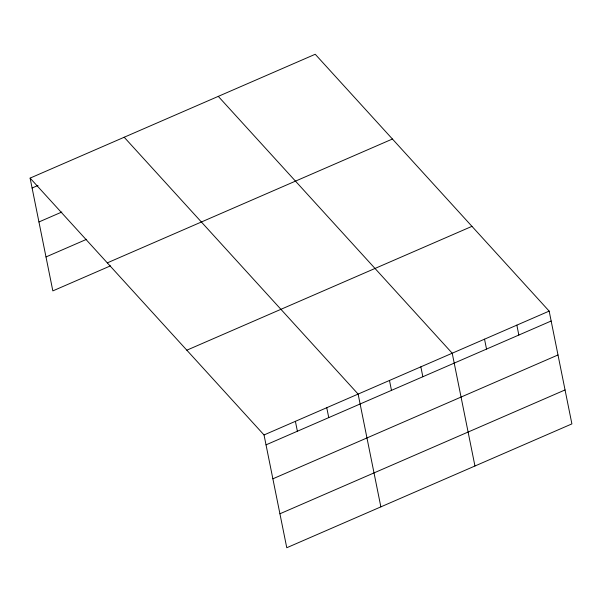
<?xml version="1.0" encoding="UTF-8"?>
<svg xmlns="http://www.w3.org/2000/svg" width="602" height="602" viewBox="0 0 602 602"><rect width="100%" height="100%" fill="white"/><g stroke="black" fill="none" stroke-linecap="round" stroke-linejoin="round"><path stroke-width="0.9" d="M30.1 178.109L315.23 54.263L549.159 311.106L571.9 423.891L286.77 547.737L264.03 434.953L30.1 178.109L52.841 290.894L110.482 265.858M32.094 188.012L38.031 185.431M38.942 221.965L61.833 212.024M45.993 256.941L86.688 239.272M107.299 262.871L392.429 139.017M186.831 350.191L471.96 226.344M264.03 434.953L549.159 311.106M266.024 444.855L551.154 321.009M272.872 478.808L558.001 354.962M279.922 513.784L565.052 389.938M218.285 96.373L452.215 353.216L474.955 466.001M124.193 137.241L358.122 394.084L380.863 506.869M516.847 325.14L518.841 335.043M484.527 339.174L486.529 349.077M420.851 366.836L422.845 376.739M389.486 380.456L391.481 390.359M326.758 407.704L328.752 417.607M295.394 421.332L297.388 431.228"/></g></svg>
